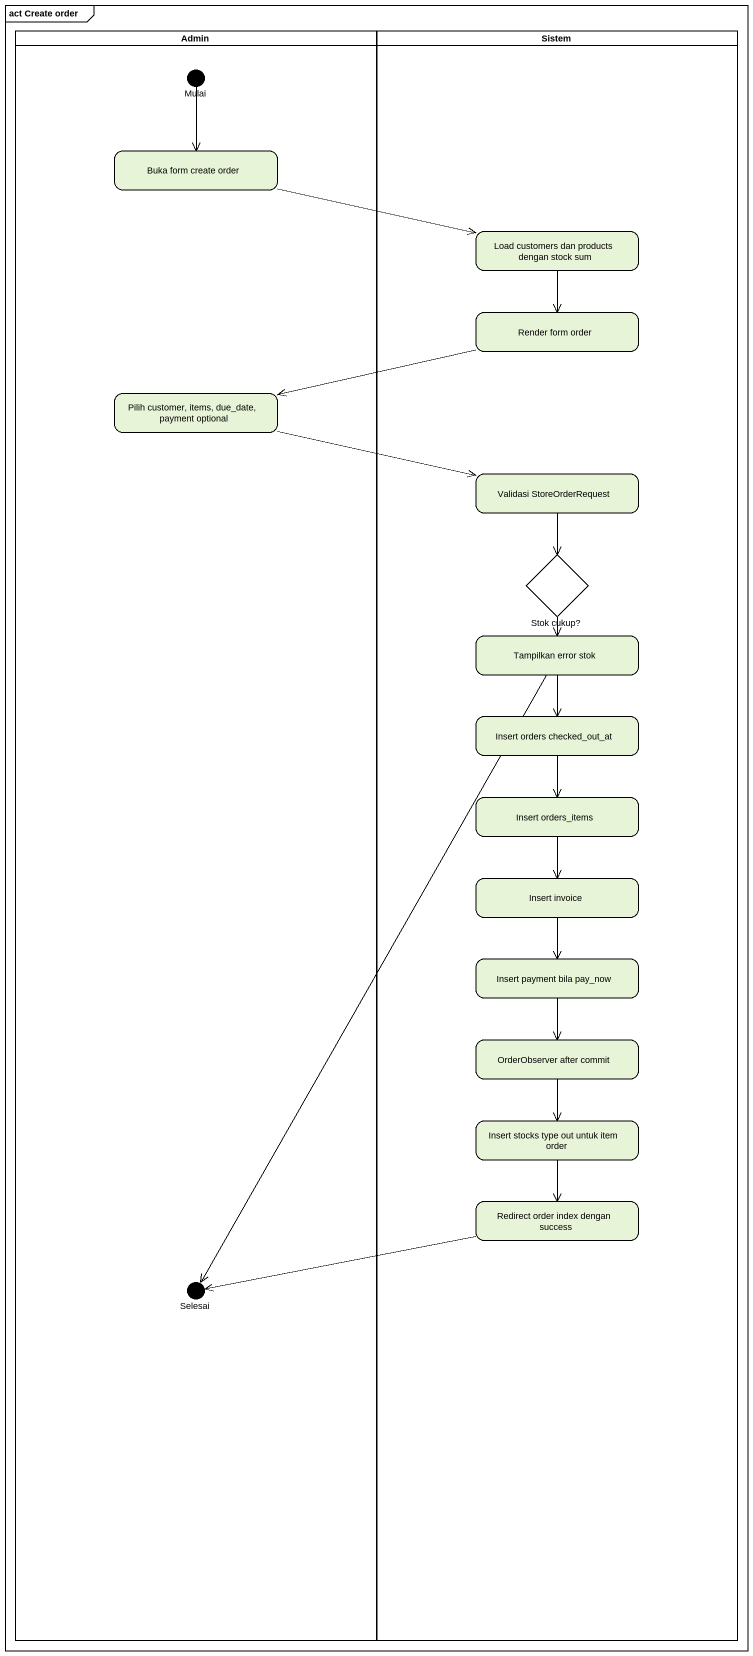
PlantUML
@startuml
mainframe act Create order
hide empty description
state Admin <<partition>> {
  state Mulai <<choice>>
  state "Buka form create order" as Buka_form_create_order
  state "Pilih customer, items, due_date, payment optional" as Pilih_customer_items_due
  state Selesai <<choice>>
}
state Sistem <<partition>> {
  state "Load customers dan products dengan stock sum" as Load_customers_dan_products
  state "Render form order" as Render_form_order
  state "Validasi StoreOrderRequest" as Validasi_StoreOrderRequest
  state "Stok cukup?" as Stok_cukup <<choice>>
  state "Tampilkan error stok" as Tampilkan_error_stok
  state "Insert orders checked_out_at" as Insert_orders_checked_out_at
  state "Insert orders_items" as Insert_orders_items
  state "Insert invoice" as Insert_invoice
  state "Insert payment bila pay_now" as Insert_payment_bila_pay_now
  state "OrderObserver after commit" as OrderObserver_after_commit
  state "Insert stocks type out untuk item order" as Insert_stocks_type_out
  state "Redirect order index dengan success" as Redirect_order_index_dengan
}
Mulai --> Buka_form_create_order
Buka_form_create_order -right-> Load_customers_dan_products
Load_customers_dan_products --> Render_form_order
Render_form_order -left-> Pilih_customer_items_due
Pilih_customer_items_due -right-> Validasi_StoreOrderRequest
Validasi_StoreOrderRequest --> Stok_cukup
Stok_cukup --> Tampilkan_error_stok
Stok_cukup --> Insert_orders_checked_out_at
Tampilkan_error_stok --> Insert_orders_checked_out_at
Tampilkan_error_stok --> Selesai
Insert_orders_checked_out_at --> Insert_orders_items
Insert_orders_items --> Insert_invoice
Insert_invoice --> Insert_payment_bila_pay_now
Insert_payment_bila_pay_now --> OrderObserver_after_commit
OrderObserver_after_commit --> Insert_stocks_type_out
Insert_stocks_type_out --> Redirect_order_index_dengan
Redirect_order_index_dengan -left-> Selesai
@enduml
